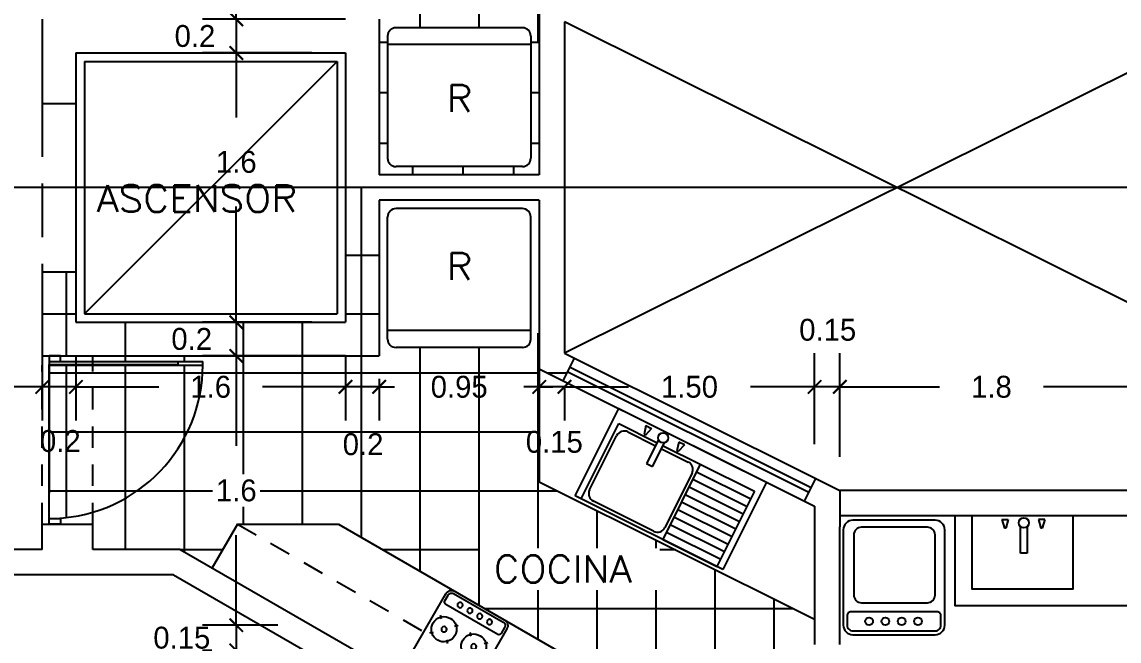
# Model space of a CAD drawing. Header units: millimetres. Extents: x 223 to 336, y 70 to 139.
# Drawn here: x 253.17 to 259.69, y 125 to 128.68 of the extents above; entities that cross this region are included whole.
import ezdxf

# ---------------------------------------------------------------- set-up
doc = ezdxf.new("R2010")
doc.units = ezdxf.units.MM
doc.linetypes.add('HIDDEN', pattern=[9.525, 6.35, -3.175])
doc.layers.add('COTAS', color=3, linetype='Continuous', lineweight=9)
for name, color, linetype in [('MUEBLES', 253, 'Continuous'), ('MUROS', 5, 'Continuous'), ('MUROS-BAJOS', 40, 'Continuous'), ('pisos', 8, 'Continuous'), ('PROYECCIONES', 6, 'HIDDEN'), ('PUERTAS', 2, 'Continuous'), ('TEXTOS', 4, 'Continuous')]:
    doc.layers.add(name, color=color, linetype=linetype)
doc.layers.add('VENTANAS', color=250, linetype='Continuous', plot=False)
doc.styles.add('ROMANS', font='romans.shx', dxfattribs={"height": 0.05})
doc.dimstyles.new('ISO-25', dxfattribs={"dimtxt": 0.13, "dimasz": 0.08, "dimexe": 0.2, "dimexo": 0.2, "dimgap": 0.2, "dimtad": 0, "dimtih": 1, "dimtoh": 1, "dimdec": 3, "dimdsep": 46, "dimtxsty": 'Standard', "dimblk": 'ARCHTICK', "dimcen": 3, "dimadec": 0, "dimazin": 0, "dimtfac": 1, "dimtdec": 3, "dimtmove": 0, "dimatfit": 3, "dimldrblk": 'ARCHTICK', "dimfxl": 1, "dimarcsym": 0})

# ---------------------------------------------------------------- blocks, each defined once
blk = doc.blocks.new('_ARCHTICK')
at = {"color": 0, "linetype": 'ByBlock', "const_width": 0.15}
blk.add_lwpolyline([(-0.5, -0.5), (0.5, 0.5)], dxfattribs=at)
blk = doc.blocks.new('*D205')
at = {"layer": 'COTAS', "color": 0, "lineweight": -2, "ltscale": 0.05, "transparency": 16777216}
for p, q in [((251.4947, 127.3708), (251.4947, 126.3116)), ((253.2947, 126.6958), (253.2947, 126.3116)), ((251.4947, 126.5116), (252.0864, 126.5116)), ((253.2947, 126.5116), (252.7031, 126.5116))]:
    blk.add_line(p, q, dxfattribs=at)
at = {"layer": 'Defpoints', "color": 0, "ltscale": 0.05, "transparency": 16777216}
for p in [(251.4947, 127.5708), (253.2947, 126.8958), (251.4947, 126.5116)]:
    blk.add_point(p, dxfattribs=at)
at = {"layer": 'COTAS', "color": 0, "lineweight": -2, "ltscale": 0.05, "transparency": 16777216, "xscale": 0.08, "yscale": 0.08, "zscale": 0.08, "rotation": 180}
blk.add_blockref('_ARCHTICK', (251.4947, 126.5116), dxfattribs=at)
at = {"layer": 'COTAS', "color": 0, "lineweight": -2, "ltscale": 0.05, "transparency": 16777216, "xscale": 0.08, "yscale": 0.08, "zscale": 0.08}
blk.add_blockref('_ARCHTICK', (253.2947, 126.5116), dxfattribs=at)
at = {"layer": 'COTAS', "color": 0, "ltscale": 0.05, "transparency": 16777216, "insert": (252.3947, 126.5116), "char_height": 0.13, "attachment_point": 5}
blk.add_mtext('1.8', dxfattribs=at)
blk = doc.blocks.new('*D212')
at = {"layer": 'COTAS', "color": 0, "lineweight": -2, "ltscale": 0.05, "transparency": 16777216}
for p, q in [((253.6447, 130.2958), (254.6466, 130.2958)), ((254.4466, 130.2958), (254.4466, 129.7608)), ((254.4466, 128.6958), (254.4466, 129.2308)), ((255.0947, 128.6958), (254.2466, 128.6958))]:
    blk.add_line(p, q, dxfattribs=at)
at = {"layer": 'Defpoints', "color": 0, "ltscale": 0.05, "transparency": 16777216}
for p in [(253.4447, 130.2958), (254.4466, 128.6958), (255.2947, 128.6958)]:
    blk.add_point(p, dxfattribs=at)
at = {"layer": 'COTAS', "color": 0, "lineweight": -2, "ltscale": 0.05, "transparency": 16777216, "xscale": 0.08, "yscale": 0.08, "zscale": 0.08}
for p, rotation in [((254.4466, 130.2958), 90), ((254.4466, 128.6958), 270)]:
    blk.add_blockref('_ARCHTICK', p, dxfattribs=dict(at, rotation=rotation))
at = {"layer": 'COTAS', "color": 0, "ltscale": 0.05, "transparency": 16777216, "insert": (254.4466, 129.4958), "char_height": 0.13, "attachment_point": 5}
blk.add_mtext('1.6', dxfattribs=at)
blk = doc.blocks.new('*D213')
at = {"layer": 'COTAS', "color": 0, "lineweight": -2, "ltscale": 0.05, "transparency": 16777216}
for p, q in [((257.8788, 126.1707), (257.8788, 126.7116)), ((256.3947, 126.5116), (256.7742, 126.5116)), ((256.3947, 126.5115), (256.3947, 126.3116)), ((257.8788, 126.5116), (257.4992, 126.5116))]:
    blk.add_line(p, q, dxfattribs=at)
at = {"layer": 'Defpoints', "color": 0, "ltscale": 0.05, "transparency": 16777216}
for p in [(256.3947, 126.7115), (256.3947, 126.5116), (257.8788, 125.9707)]:
    blk.add_point(p, dxfattribs=at)
at = {"layer": 'COTAS', "color": 0, "lineweight": -2, "ltscale": 0.05, "transparency": 16777216, "xscale": 0.08, "yscale": 0.08, "zscale": 0.08, "rotation": 180}
blk.add_blockref('_ARCHTICK', (256.3947, 126.5116), dxfattribs=at)
at = {"layer": 'COTAS', "color": 0, "lineweight": -2, "ltscale": 0.05, "transparency": 16777216, "xscale": 0.08, "yscale": 0.08, "zscale": 0.08}
blk.add_blockref('_ARCHTICK', (257.8788, 126.5116), dxfattribs=at)
at = {"layer": 'COTAS', "color": 0, "ltscale": 0.05, "transparency": 16777216, "insert": (257.1367, 126.5116), "char_height": 0.13, "attachment_point": 5}
blk.add_mtext('1.50', dxfattribs=at)
blk = doc.blocks.new('*D214')
at = {"layer": 'COTAS', "color": 0, "lineweight": -2, "ltscale": 0.05, "transparency": 16777216}
for p, q in [((256.2447, 126.5116), (256.1647, 126.5116)), ((256.3947, 126.5116), (256.2447, 126.5116)), ((256.3947, 126.5116), (256.4747, 126.5116)), ((256.3947, 126.5115), (256.3947, 126.3116)), ((256.2447, 126.4187), (256.2447, 126.3116))]:
    blk.add_line(p, q, dxfattribs=at)
at = {"layer": 'Defpoints', "color": 0, "ltscale": 0.05, "transparency": 16777216}
for p in [(256.3947, 126.7115), (256.2447, 126.6187), (256.2447, 126.5116)]:
    blk.add_point(p, dxfattribs=at)
at = {"layer": 'COTAS', "color": 0, "lineweight": -2, "ltscale": 0.05, "transparency": 16777216, "xscale": 0.08, "yscale": 0.08, "zscale": 0.08}
blk.add_blockref('_ARCHTICK', (256.2447, 126.5116), dxfattribs=at)
at = {"layer": 'COTAS', "color": 0, "lineweight": -2, "ltscale": 0.05, "transparency": 16777216, "xscale": 0.08, "yscale": 0.08, "zscale": 0.08, "rotation": 180}
blk.add_blockref('_ARCHTICK', (256.3947, 126.5116), dxfattribs=at)
at = {"layer": 'COTAS', "color": 0, "ltscale": 0.05, "transparency": 16777216, "insert": (256.3344, 126.1845), "char_height": 0.13, "attachment_point": 5}
blk.add_mtext('0.15', dxfattribs=at)
blk = doc.blocks.new('*D215')
at = {"layer": 'COTAS', "color": 0, "lineweight": -2, "ltscale": 0.05, "transparency": 16777216}
for p, q in [((255.2947, 126.5603), (255.2947, 126.3116)), ((255.2947, 126.5116), (255.2147, 126.5116)), ((255.2947, 126.5116), (255.3856, 126.5116)), ((256.2447, 126.5116), (256.1539, 126.5116)), ((256.2447, 126.5116), (256.3247, 126.5116)), ((256.2447, 126.4187), (256.2447, 126.3116))]:
    blk.add_line(p, q, dxfattribs=at)
at = {"layer": 'Defpoints', "color": 0, "ltscale": 0.05, "transparency": 16777216}
for p in [(255.2947, 126.7603), (256.2447, 126.6187), (255.2947, 126.5116)]:
    blk.add_point(p, dxfattribs=at)
at = {"layer": 'COTAS', "color": 0, "lineweight": -2, "ltscale": 0.05, "transparency": 16777216, "xscale": 0.08, "yscale": 0.08, "zscale": 0.08}
blk.add_blockref('_ARCHTICK', (255.2947, 126.5116), dxfattribs=at)
at = {"layer": 'COTAS', "color": 0, "lineweight": -2, "ltscale": 0.05, "transparency": 16777216, "xscale": 0.08, "yscale": 0.08, "zscale": 0.08, "rotation": 180}
blk.add_blockref('_ARCHTICK', (256.2447, 126.5116), dxfattribs=at)
at = {"layer": 'COTAS', "color": 0, "ltscale": 0.05, "transparency": 16777216, "insert": (255.7697, 126.5116), "char_height": 0.13, "attachment_point": 5}
blk.add_mtext('0.95', dxfattribs=at)
blk = doc.blocks.new('*D216')
at = {"layer": 'COTAS', "color": 0, "lineweight": -2, "ltscale": 0.05, "transparency": 16777216}
for p, q in [((255.0947, 126.6958), (255.0947, 126.3116)), ((255.2947, 126.5603), (255.2947, 126.3116)), ((255.0947, 126.5116), (255.0147, 126.5116)), ((255.2947, 126.5116), (255.0947, 126.5116)), ((255.2947, 126.5116), (255.3747, 126.5116))]:
    blk.add_line(p, q, dxfattribs=at)
at = {"layer": 'Defpoints', "color": 0, "ltscale": 0.05, "transparency": 16777216}
for p in [(255.0947, 126.8958), (255.2947, 126.7603), (255.0947, 126.5116)]:
    blk.add_point(p, dxfattribs=at)
at = {"layer": 'COTAS', "color": 0, "lineweight": -2, "ltscale": 0.05, "transparency": 16777216, "xscale": 0.08, "yscale": 0.08, "zscale": 0.08}
blk.add_blockref('_ARCHTICK', (255.0947, 126.5116), dxfattribs=at)
at = {"layer": 'COTAS', "color": 0, "lineweight": -2, "ltscale": 0.05, "transparency": 16777216, "xscale": 0.08, "yscale": 0.08, "zscale": 0.08, "rotation": 180}
blk.add_blockref('_ARCHTICK', (255.2947, 126.5116), dxfattribs=at)
at = {"layer": 'COTAS', "color": 0, "ltscale": 0.05, "transparency": 16777216, "insert": (255.1992, 126.1704), "char_height": 0.13, "attachment_point": 5}
blk.add_mtext('0.2', dxfattribs=at)
blk = doc.blocks.new('*D217')
at = {"layer": 'COTAS', "color": 0, "lineweight": -2, "ltscale": 0.05, "transparency": 16777216}
for p, q in [((254.4466, 128.6958), (254.4466, 128.7758)), ((255.0947, 128.6958), (254.2466, 128.6958)), ((254.4466, 128.6958), (254.4466, 128.4958)), ((254.4466, 128.6958), (254.4466, 128.4958)), ((254.8947, 128.4958), (254.2466, 128.4958)), ((254.4466, 128.4958), (254.4466, 128.4158))]:
    blk.add_line(p, q, dxfattribs=at)
at = {"layer": 'Defpoints', "color": 0, "ltscale": 0.05, "transparency": 16777216}
for p in [(255.2947, 128.6958), (254.4466, 128.4958), (255.0947, 128.4958)]:
    blk.add_point(p, dxfattribs=at)
at = {"layer": 'COTAS', "color": 0, "lineweight": -2, "ltscale": 0.05, "transparency": 16777216, "xscale": 0.08, "yscale": 0.08, "zscale": 0.08}
for p, rotation in [((254.4466, 128.6958), 270), ((254.4466, 128.4958), 90)]:
    blk.add_blockref('_ARCHTICK', p, dxfattribs=dict(at, rotation=rotation))
at = {"layer": 'COTAS', "color": 0, "ltscale": 0.05, "transparency": 16777216, "insert": (254.2013, 128.5958), "char_height": 0.13, "attachment_point": 5}
blk.add_mtext('0.2', dxfattribs=at)
blk = doc.blocks.new('*D218')
at = {"layer": 'COTAS', "color": 0, "lineweight": -2, "ltscale": 0.05, "transparency": 16777216}
for p, q in [((254.8947, 128.4958), (254.2466, 128.4958)), ((254.4466, 128.4958), (254.4466, 128.1127)), ((254.4466, 126.8958), (254.4466, 127.5827)), ((254.8947, 126.8958), (254.2466, 126.8958))]:
    blk.add_line(p, q, dxfattribs=at)
at = {"layer": 'Defpoints', "color": 0, "ltscale": 0.05, "transparency": 16777216}
for p in [(255.0947, 128.4958), (254.4466, 126.8958), (255.0947, 126.8958)]:
    blk.add_point(p, dxfattribs=at)
at = {"layer": 'COTAS', "color": 0, "lineweight": -2, "ltscale": 0.05, "transparency": 16777216, "xscale": 0.08, "yscale": 0.08, "zscale": 0.08}
for p, rotation in [((254.4466, 128.4958), 90), ((254.4466, 126.8958), 270)]:
    blk.add_blockref('_ARCHTICK', p, dxfattribs=dict(at, rotation=rotation))
at = {"layer": 'COTAS', "color": 0, "ltscale": 0.05, "transparency": 16777216, "insert": (254.4466, 127.8477), "char_height": 0.13, "attachment_point": 5}
blk.add_mtext('1.6', dxfattribs=at)
blk = doc.blocks.new('*D219')
at = {"layer": 'COTAS', "color": 0, "lineweight": -2, "ltscale": 0.05, "transparency": 16777216}
for p, q in [((254.4466, 126.8958), (254.4466, 126.9758)), ((254.8947, 126.8958), (254.2466, 126.8958)), ((254.4466, 126.8958), (254.4466, 126.6958)), ((254.4466, 126.8958), (254.4466, 126.6958)), ((255.0947, 126.6958), (254.2466, 126.6958)), ((254.4466, 126.6958), (254.4466, 126.6158))]:
    blk.add_line(p, q, dxfattribs=at)
at = {"layer": 'Defpoints', "color": 0, "ltscale": 0.05, "transparency": 16777216}
for p in [(255.0947, 126.8958), (254.4466, 126.6958), (255.2947, 126.6958)]:
    blk.add_point(p, dxfattribs=at)
at = {"layer": 'COTAS', "color": 0, "lineweight": -2, "ltscale": 0.05, "transparency": 16777216, "xscale": 0.08, "yscale": 0.08, "zscale": 0.08}
for p, rotation in [((254.4466, 126.8958), 270), ((254.4466, 126.6958), 90)]:
    blk.add_blockref('_ARCHTICK', p, dxfattribs=dict(at, rotation=rotation))
at = {"layer": 'COTAS', "color": 0, "ltscale": 0.05, "transparency": 16777216, "insert": (254.182, 126.7958), "char_height": 0.13, "attachment_point": 5}
blk.add_mtext('0.2', dxfattribs=at)
blk = doc.blocks.new('*D220')
at = {"layer": 'COTAS', "color": 0, "lineweight": -2, "ltscale": 0.05, "transparency": 16777216}
for p, q in [((255.0947, 126.6958), (254.2466, 126.6958)), ((254.4466, 126.6958), (254.4466, 126.1608)), ((254.4466, 125.0958), (254.4466, 125.6308)), ((254.6931, 125.0958), (254.2466, 125.0958))]:
    blk.add_line(p, q, dxfattribs=at)
at = {"layer": 'Defpoints', "color": 0, "ltscale": 0.05, "transparency": 16777216}
for p in [(255.2947, 126.6958), (254.4466, 125.0958), (254.8931, 125.0958)]:
    blk.add_point(p, dxfattribs=at)
at = {"layer": 'COTAS', "color": 0, "lineweight": -2, "ltscale": 0.05, "transparency": 16777216, "xscale": 0.08, "yscale": 0.08, "zscale": 0.08}
for p, rotation in [((254.4466, 126.6958), 90), ((254.4466, 125.0958), 270)]:
    blk.add_blockref('_ARCHTICK', p, dxfattribs=dict(at, rotation=rotation))
at = {"layer": 'COTAS', "color": 0, "ltscale": 0.05, "transparency": 16777216, "insert": (254.4466, 125.8958), "char_height": 0.13, "attachment_point": 5}
blk.add_mtext('1.6', dxfattribs=at)
blk = doc.blocks.new('*D221')
at = {"layer": 'COTAS', "color": 0, "lineweight": -2, "ltscale": 0.05, "transparency": 16777216}
for p, q in [((254.4466, 125.0958), (254.4466, 125.1758)), ((254.6931, 125.0958), (254.2466, 125.0958)), ((254.4466, 125.0958), (254.4466, 124.9458)), ((254.4466, 125.0958), (254.4466, 124.9458)), ((254.6529, 124.9458), (254.2466, 124.9458)), ((254.4466, 124.9458), (254.4466, 124.8658))]:
    blk.add_line(p, q, dxfattribs=at)
at = {"layer": 'Defpoints', "color": 0, "ltscale": 0.05, "transparency": 16777216}
for p in [(254.8931, 125.0958), (254.4466, 124.9458), (254.8529, 124.9458)]:
    blk.add_point(p, dxfattribs=at)
at = {"layer": 'COTAS', "color": 0, "lineweight": -2, "ltscale": 0.05, "transparency": 16777216, "xscale": 0.08, "yscale": 0.08, "zscale": 0.08}
for p, rotation in [((254.4466, 125.0958), 270), ((254.4466, 124.9458), 90)]:
    blk.add_blockref('_ARCHTICK', p, dxfattribs=dict(at, rotation=rotation))
at = {"layer": 'COTAS', "color": 0, "ltscale": 0.05, "transparency": 16777216, "insert": (254.1232, 125.0208), "char_height": 0.13, "attachment_point": 5}
blk.add_mtext('0.15', dxfattribs=at)
blk = doc.blocks.new('*D222')
at = {"layer": 'COTAS', "color": 0, "lineweight": -2, "ltscale": 0.05, "transparency": 16777216}
for p, q in [((253.2947, 126.6958), (253.2947, 126.3116)), ((253.4947, 126.6958), (253.4947, 126.3116)), ((253.2947, 126.5116), (253.2147, 126.5116)), ((253.4947, 126.5116), (253.2947, 126.5116)), ((253.4947, 126.5116), (253.5747, 126.5116))]:
    blk.add_line(p, q, dxfattribs=at)
at = {"layer": 'Defpoints', "color": 0, "ltscale": 0.05, "transparency": 16777216}
for p in [(253.2947, 126.8958), (253.4947, 126.8958), (253.2947, 126.5116)]:
    blk.add_point(p, dxfattribs=at)
at = {"layer": 'COTAS', "color": 0, "lineweight": -2, "ltscale": 0.05, "transparency": 16777216, "xscale": 0.08, "yscale": 0.08, "zscale": 0.08}
blk.add_blockref('_ARCHTICK', (253.2947, 126.5116), dxfattribs=at)
at = {"layer": 'COTAS', "color": 0, "lineweight": -2, "ltscale": 0.05, "transparency": 16777216, "xscale": 0.08, "yscale": 0.08, "zscale": 0.08, "rotation": 180}
blk.add_blockref('_ARCHTICK', (253.4947, 126.5116), dxfattribs=at)
at = {"layer": 'COTAS', "color": 0, "ltscale": 0.05, "transparency": 16777216, "insert": (253.4022, 126.1893), "char_height": 0.13, "attachment_point": 5}
blk.add_mtext('0.2', dxfattribs=at)
blk = doc.blocks.new('*D223')
at = {"layer": 'COTAS', "color": 0, "lineweight": -2, "ltscale": 0.05, "transparency": 16777216}
for p, q in [((253.4947, 126.6958), (253.4947, 126.3116)), ((255.0947, 126.6958), (255.0947, 126.3116)), ((253.4947, 126.5116), (253.9864, 126.5116)), ((255.0947, 126.5116), (254.6031, 126.5116))]:
    blk.add_line(p, q, dxfattribs=at)
at = {"layer": 'Defpoints', "color": 0, "ltscale": 0.05, "transparency": 16777216}
for p in [(253.4947, 126.8958), (255.0947, 126.8958), (253.4947, 126.5116)]:
    blk.add_point(p, dxfattribs=at)
at = {"layer": 'COTAS', "color": 0, "lineweight": -2, "ltscale": 0.05, "transparency": 16777216, "xscale": 0.08, "yscale": 0.08, "zscale": 0.08, "rotation": 180}
blk.add_blockref('_ARCHTICK', (253.4947, 126.5116), dxfattribs=at)
at = {"layer": 'COTAS', "color": 0, "lineweight": -2, "ltscale": 0.05, "transparency": 16777216, "xscale": 0.08, "yscale": 0.08, "zscale": 0.08}
blk.add_blockref('_ARCHTICK', (255.0947, 126.5116), dxfattribs=at)
at = {"layer": 'COTAS', "color": 0, "ltscale": 0.05, "transparency": 16777216, "insert": (254.2947, 126.5116), "char_height": 0.13, "attachment_point": 5}
blk.add_mtext('1.6', dxfattribs=at)
blk = doc.blocks.new('*D227')
at = {"layer": 'COTAS', "color": 0, "lineweight": -2, "ltscale": 0.05, "transparency": 16777216}
for p, q in [((257.8788, 126.1707), (257.8788, 126.7116)), ((258.0288, 126.0958), (258.0288, 126.7116)), ((257.8788, 126.5116), (257.7988, 126.5116)), ((258.0288, 126.5116), (257.8788, 126.5116)), ((258.0288, 126.5116), (258.1088, 126.5116))]:
    blk.add_line(p, q, dxfattribs=at)
at = {"layer": 'Defpoints', "color": 0, "ltscale": 0.05, "transparency": 16777216}
for p in [(257.8788, 126.5116), (257.8788, 125.9707), (258.0288, 125.8958)]:
    blk.add_point(p, dxfattribs=at)
at = {"layer": 'COTAS', "color": 0, "lineweight": -2, "ltscale": 0.05, "transparency": 16777216, "xscale": 0.08, "yscale": 0.08, "zscale": 0.08}
blk.add_blockref('_ARCHTICK', (257.8788, 126.5116), dxfattribs=at)
at = {"layer": 'COTAS', "color": 0, "lineweight": -2, "ltscale": 0.05, "transparency": 16777216, "xscale": 0.08, "yscale": 0.08, "zscale": 0.08, "rotation": 180}
blk.add_blockref('_ARCHTICK', (258.0288, 126.5116), dxfattribs=at)
at = {"layer": 'COTAS', "color": 0, "ltscale": 0.05, "transparency": 16777216, "insert": (257.957, 126.8503), "char_height": 0.13, "attachment_point": 5}
blk.add_mtext('0.15', dxfattribs=at)
blk = doc.blocks.new('Coci02_p')
for p, q in [((0.33, 0), (-0.33, 0)), ((-0.38, -0.05), (-0.38, -0.48)), ((-0.2939, -0.0526), (-0.2718, -0.0762)), ((-0.1026, -0.0561), (-0.1262, -0.0782)), ((0.011, -0.0719), (0.0322, -0.0928)), ((0.1681, -0.071), (0.1472, -0.0922)), ((0.26, -0.04), (0.26, -0.49)), ((0.33, -0.02), (0.28, -0.02)), ((0.36, -0.48), (0.36, -0.05)), ((0.38, -0.48), (0.38, -0.05)), ((-0.2974, -0.2439), (-0.2738, -0.2218)), ((-0.1061, -0.2474), (-0.1282, -0.2238)), ((0.0119, -0.229), (0.0328, -0.2078)), ((0.169, -0.2281), (0.1478, -0.2072)), ((-0.2791, -0.3273), (-0.2579, -0.3472)), ((-0.1223, -0.3259), (-0.1422, -0.3471)), ((0.1691, -0.3294), (0.1493, -0.3506)), ((0.0124, -0.3309), (0.0335, -0.3507)), ((-0.2777, -0.4841), (-0.2578, -0.4629)), ((-0.1209, -0.4827), (-0.1421, -0.4628)), ((0.0138, -0.4876), (0.0336, -0.4665)), ((0.1706, -0.4862), (0.1494, -0.4664)), ((-0.33, -0.53), (0.33, -0.53)), ((0.28, -0.51), (0.33, -0.51))]:
    blk.add_line(p, q)
for centre, radius in [((-0.2, -0.15), 0.0251), ((0.09, -0.15), 0.02), ((0.31, -0.14), 0.02), ((0.31, -0.225), 0.02), ((0.31, -0.31), 0.02), ((-0.2, -0.405), 0.02), ((0.0915, -0.4085), 0.02), ((0.31, -0.395), 0.02)]:
    blk.add_circle(centre, radius)
for centre, radius, start, end in [((-0.33, -0.05), 0.05, 90, 180), ((0.33, -0.05), 0.05, 0, 90), ((-0.2, -0.15), 0.1191, 138.01696, 221.98304), ((-0.2, -0.15), 0.1191, 48.01696, 131.98304), ((-0.2, -0.15), 0.1191, 318.01696, 41.98304), ((0.09, -0.15), 0.095, 48.01696, 131.98304), ((0.28, -0.04), 0.02, 90, 180), ((0.33, -0.05), 0.03, 0, 90), ((0.09, -0.15), 0.095, 138.01696, 221.98304), ((0.09, -0.15), 0.095, 318.01696, 41.98304), ((-0.2, -0.15), 0.1191, 228.01696, 311.98304), ((0.09, -0.15), 0.095, 228.01696, 311.98304), ((-0.2, -0.405), 0.095, 48.01696, 131.98304), ((0.0915, -0.4085), 0.095, 48.01696, 131.98304), ((-0.2, -0.405), 0.095, 138.01696, 221.98304), ((-0.2, -0.405), 0.095, 318.01696, 41.98304), ((0.0915, -0.4085), 0.095, 138.01696, 221.98304), ((0.0915, -0.4085), 0.095, 318.01696, 41.98304), ((-0.33, -0.48), 0.05, 180, 270), ((-0.2, -0.405), 0.095, 228.01696, 311.98304), ((0.0915, -0.4085), 0.095, 228.01696, 311.98304), ((0.28, -0.49), 0.02, 180, 270), ((0.33, -0.48), 0.05, 270, 0), ((0.33, -0.48), 0.03, 270, 0)]:
    blk.add_arc(centre, radius, start, end)
blk = doc.blocks.new('Lava032d')
for p, q in [((-0.49, 0), (0.49, 0)), ((-0.49, -0.58), (-0.49, 0)), ((0.49, 0), (0.49, -0.58)), ((-0.3019, -0.0191), (-0.2864, -0.0704)), ((-0.3019, -0.0191), (-0.2648, -0.0191)), ((-0.2648, -0.0191), (-0.2785, -0.0704)), ((-0.1971, -0.0605), (-0.1971, -0.2182)), ((-0.1571, -0.2182), (-0.1571, -0.0605)), ((-0.0462, -0.0191), (-0.0832, -0.0191)), ((-0.0832, -0.0191), (-0.0696, -0.0703)), ((-0.0462, -0.0191), (-0.0616, -0.0703)), ((-0.45, -0.58), (-0.45, -0.08)), ((-0.45, -0.08), (-0.1971, -0.08)), ((-0.38, -0.1), (-0.1971, -0.1)), ((-0.2864, -0.0704), (-0.2785, -0.0704)), ((-0.1571, -0.08), (0.0901, -0.08)), ((-0.1571, -0.1), (0.0201, -0.1)), ((-0.0696, -0.0703), (-0.0616, -0.0703)), ((0.0901, -0.08), (0.0901, -0.58)), ((0.0901, -0.08), (0.45, -0.08)), ((0.0901, -0.13), (0.45, -0.13)), ((0.45, -0.08), (0.45, -0.58)), ((-0.43, -0.51), (-0.43, -0.15)), ((0.0701, -0.15), (0.0701, -0.51)), ((0.0901, -0.18), (0.45, -0.18)), ((-0.1971, -0.2182), (-0.1571, -0.2182)), ((0.0901, -0.23), (0.45, -0.23)), ((0.0901, -0.28), (0.45, -0.28)), ((0.0901, -0.33), (0.45, -0.33)), ((0.0901, -0.38), (0.45, -0.38)), ((0.0901, -0.43), (0.45, -0.43)), ((0.0901, -0.48), (0.45, -0.48)), ((0.49, -0.58), (-0.49, -0.58)), ((0.0201, -0.56), (-0.38, -0.56)), ((0.0901, -0.53), (0.45, -0.53)), ((0.0901, -0.58), (0.45, -0.58))]:
    blk.add_line(p, q)
blk.add_circle((-0.1771, -0.0382), 0.03)
for centre, start, end in [((-0.38, -0.15), 90, 180), ((0.0201, -0.15), 0, 90), ((-0.38, -0.51), 180, 270), ((0.0201, -0.51), 270, 0)]:
    blk.add_arc(centre, 0.05, start, end)
blk = doc.blocks.new('*D291')
at = {"layer": 'COTAS', "color": 0, "lineweight": -2, "ltscale": 0.05, "transparency": 16777216}
for p, q in [((258.0288, 126.0958), (258.0288, 126.7116)), ((259.8288, 126.0958), (259.8288, 126.7116)), ((258.0288, 126.5116), (258.6204, 126.5116)), ((259.8288, 126.5116), (259.2371, 126.5116))]:
    blk.add_line(p, q, dxfattribs=at)
at = {"layer": 'Defpoints', "color": 0, "ltscale": 0.05, "transparency": 16777216}
for p in [(259.8288, 126.5116), (258.0288, 125.8958), (259.8288, 125.8958)]:
    blk.add_point(p, dxfattribs=at)
at = {"layer": 'COTAS', "color": 0, "lineweight": -2, "ltscale": 0.05, "transparency": 16777216, "xscale": 0.08, "yscale": 0.08, "zscale": 0.08, "rotation": 180}
blk.add_blockref('_ARCHTICK', (258.0288, 126.5116), dxfattribs=at)
at = {"layer": 'COTAS', "color": 0, "lineweight": -2, "ltscale": 0.05, "transparency": 16777216, "xscale": 0.08, "yscale": 0.08, "zscale": 0.08}
blk.add_blockref('_ARCHTICK', (259.8288, 126.5116), dxfattribs=at)
at = {"layer": 'COTAS', "color": 0, "ltscale": 0.05, "transparency": 16777216, "insert": (258.9288, 126.5116), "char_height": 0.13, "attachment_point": 5}
blk.add_mtext('1.8', dxfattribs=at)

msp = doc.modelspace()

# ---------------------------------------------------------------- linework, layer by layer
at = {"layer": 'MUEBLES', "ltscale": 0.05}
for p, q in [((256.14473, 128.64582), (255.39473, 128.64582)), ((256.19473, 128.54582), (255.34473, 128.54582)), ((256.14473, 127.82082), (255.39473, 127.82082)), ((256.14473, 127.57082), (255.39473, 127.57082)), ((256.19473, 126.84582), (255.34473, 126.84582)), ((256.14473, 126.74582), (255.39473, 126.74582))]:
    msp.add_line(p, q, dxfattribs=at)
at = {"layer": 'MUEBLES'}
for p, q in [((255.34473, 128.59582), (255.34473, 127.87082)), ((256.19473, 128.59582), (256.19473, 127.87082)), ((255.34473, 126.79582), (255.34473, 127.52082)), ((256.19473, 126.79582), (256.19473, 127.52082)), ((258.99043, 125.72326), (259.00587, 125.67213)), ((258.99043, 125.72326), (259.02745, 125.72326)), ((259.02745, 125.72326), (259.01381, 125.67213)), ((259.1013, 125.52421), (259.1013, 125.68185)), ((259.1413, 125.68185), (259.1413, 125.52421)), ((259.24609, 125.72326), (259.20906, 125.72326)), ((259.20906, 125.72326), (259.22273, 125.672)), ((259.24609, 125.72326), (259.2306, 125.672)), ((259.01381, 125.67213), (259.00587, 125.67213)), ((259.2306, 125.672), (259.22273, 125.672)), ((259.1413, 125.52421), (259.1013, 125.52421))]:
    msp.add_line(p, q, dxfattribs=at)
for points in [[(259.82876, 125.21114), (258.7132, 125.21114), (258.7132, 125.74582)], [(258.8132, 125.74582), (258.8132, 125.31114), (259.4132, 125.31114), (259.4132, 125.74582)]]:
    msp.add_lwpolyline(points, dxfattribs=at)
for points in [[(258.59511, 125.71949), (258.10627, 125.71949, 0.4142136), (258.04942, 125.66265), (258.04942, 125.09599, 0.4142136), (258.10627, 125.03915), (258.59511, 125.03915, 0.4142136), (258.65195, 125.09599), (258.65195, 125.66265, 0.4142136)], [(258.11201, 125.27497, 0.4142136), (258.15748, 125.22949), (258.54855, 125.22949, 0.4142136), (258.59403, 125.27497), (258.59403, 125.63258, 0.4142136), (258.54855, 125.67805), (258.15748, 125.67805, 0.4142136), (258.11201, 125.63258)], [(258.07216, 125.15283), (258.07216, 125.09599, 0.4142136), (258.10627, 125.06189), (258.59511, 125.06189, 0.4142136), (258.62921, 125.09599), (258.62921, 125.15283, 0.4142136), (258.60648, 125.17557), (258.0949, 125.17557, 0.4142136)]]:
    msp.add_lwpolyline(points, format="xyb", close=True, dxfattribs=at)
for centre, radius in [((259.1213, 125.70421), 0.03), ((258.2029, 125.11873), 0.02274), ((258.29953, 125.11873), 0.02274), ((258.39616, 125.11873), 0.02274), ((258.49279, 125.11873), 0.02274)]:
    msp.add_circle(centre, radius, dxfattribs=at)
at = {"layer": 'MUEBLES', "ltscale": 0.05}
for centre, start, end in [((255.39473, 128.59582), 90, 180), ((256.14473, 128.59582), 0, 90), ((256.14473, 127.87082), 270, 0), ((256.14473, 127.52082), 0, 90), ((255.39473, 126.79582), 180, 270), ((256.14473, 126.79582), 270, 0)]:
    msp.add_arc(centre, 0.05, start, end, dxfattribs=at)
at = {"layer": 'MUEBLES'}
for centre, start, end in [((255.39473, 127.87082), 180, 270), ((255.39473, 127.52082), 90, 180)]:
    msp.add_arc(centre, 0.05, start, end, dxfattribs=at)
at = {"layer": 'MUROS'}
for p, q in [((256.24473, 128.76677), (256.24473, 127.77082)), ((253.29473, 128.69582), (253.29473, 128.19582)), ((255.29473, 128.69582), (255.29473, 127.77082)), ((256.39473, 128.68017), (256.39473, 126.71147)), ((253.49473, 128.49582), (253.49473, 128.19582)), ((253.49473, 128.49582), (255.09473, 128.49582)), ((255.09473, 128.49582), (255.09473, 126.89582)), ((253.29473, 128.19582), (253.49473, 128.19582)), ((255.29473, 127.62082), (255.29473, 126.69582)), ((256.24473, 127.62082), (256.24473, 126.61869)), ((253.29473, 127.19582), (253.29473, 126.69582)), ((253.29473, 127.19582), (253.49473, 127.19582)), ((253.49473, 127.19582), (253.49473, 126.89582)), ((253.49473, 126.89582), (255.09473, 126.89582)), ((253.29473, 126.69582), (255.29473, 126.69582)), ((253.29473, 125.54582), (253.29473, 125.69582)), ((253.29473, 125.69582), (253.59473, 125.69582)), ((253.59473, 125.54582), (253.59473, 125.69582)), ((253.29473, 125.54582), (252.89473, 125.54582)), ((254.1137, 125.54582), (253.59473, 125.54582)), ((254.0735, 125.39582), (252.85801, 125.39582))]:
    msp.add_line(p, q, dxfattribs=at)
at = {"layer": 'MUROS', "ltscale": 0.05}
for p, q in [((256.24473, 127.77082), (255.29473, 127.77082)), ((256.24473, 127.62082), (255.29473, 127.62082)), ((256.38747, 126.54744), (256.45446, 126.68165)), ((256.39473, 126.71147), (256.45446, 126.68165)), ((256.24473, 126.61869), (256.38747, 126.54744)), ((257.81903, 125.83286), (257.88602, 125.96707)), ((257.88602, 125.96707), (258.02876, 125.89582)), ((258.02876, 125.89582), (258.02876, 125.6805)), ((257.81903, 125.83286), (257.87876, 125.80304)), ((257.87876, 125.80304), (257.87876, 125.6805)), ((257.87876, 125.6805), (257.87876, 124.9805)), ((258.02876, 124.9805), (258.02876, 125.6805)), ((254.1137, 125.54582), (256.07876, 124.41129)), ((254.0735, 125.39582), (255.92876, 124.32469))]:
    msp.add_line(p, q, dxfattribs=at)
at = {"layer": 'MUROS-BAJOS', "ltscale": 0.05}
for p, q in [((256.45446, 126.68165), (257.88602, 125.96707)), ((256.24473, 126.61869), (256.24473, 125.9481)), ((256.38747, 126.54744), (257.81903, 125.83286)), ((256.24473, 125.9481), (257.87876, 125.13245)), ((259.82876, 125.89582), (258.02876, 125.89582)), ((259.82876, 125.74582), (258.02876, 125.74582))]:
    msp.add_line(p, q, dxfattribs=at)
at = {"layer": 'pisos', "ltscale": 0.05}
for p, q in [((255.88701, 130.17682), (255.88701, 128.64582)), ((255.53701, 129.97474), (255.53701, 128.64582)), ((256.23701, 129.83904), (256.23701, 128.56028)), ((261.97876, 129.49582), (256.39473, 126.71147)), ((261.97876, 125.89582), (256.39473, 128.68017)), ((255.29473, 128.56028), (255.34473, 128.56028)), ((256.19473, 128.56028), (256.24473, 128.56028)), ((255.04473, 128.44582), (253.54473, 126.94582)), ((253.54473, 128.44582), (253.54473, 126.94582)), ((255.29473, 128.26028), (255.34473, 128.26028)), ((256.19473, 128.26028), (256.24473, 128.26028)), ((253.49473, 128.19582), (253.49473, 127.19582)), ((255.29473, 127.96028), (255.34473, 127.96028)), ((256.19473, 127.96028), (256.24473, 127.96028)), ((255.49186, 127.82082), (255.49186, 127.77082)), ((255.79186, 127.82082), (255.79186, 127.77082)), ((256.09186, 127.82082), (256.09186, 127.77082)), ((255.18701, 127.69582), (255.18701, 126.69582)), ((255.09473, 127.29479), (255.29473, 127.29479)), ((253.43701, 127.19582), (253.43701, 126.69582)), ((253.29473, 126.94479), (253.49473, 126.94479)), ((255.09473, 126.94479), (255.29473, 126.94479)), ((253.78701, 126.89582), (253.78701, 126.69582)), ((254.13701, 126.89582), (254.13701, 126.89332)), ((254.48701, 126.89582), (254.48701, 126.69582)), ((254.83701, 126.89582), (254.83701, 126.69582)), ((256.23701, 126.83136), (256.23701, 125.55259)), ((255.53701, 126.74582), (255.53701, 125.41689)), ((255.88701, 126.74582), (255.88701, 125.21482)), ((253.78701, 126.69582), (253.78701, 126.66182)), ((254.13701, 126.69832), (254.13701, 126.69582)), ((254.13701, 126.69582), (254.13701, 126.66182)), ((254.48701, 126.69582), (254.48701, 125.99332)), ((254.83701, 126.69582), (254.83701, 125.69582)), ((255.18701, 126.69582), (255.18701, 125.61896)), ((253.33573, 126.64482), (253.33573, 125.87982)), ((253.33573, 125.69582), (253.33573, 126.64482)), ((253.33573, 126.59479), (253.59473, 126.59479)), ((253.43701, 126.64157), (253.43701, 125.73506)), ((253.59473, 126.59479), (254.24668, 126.59479)), ((253.78701, 126.64157), (253.78701, 125.84888)), ((254.13701, 126.64157), (254.13701, 126.20572)), ((254.24668, 126.59479), (256.24473, 126.59479)), ((256.29262, 126.59479), (256.4111, 126.59479)), ((253.33573, 126.24479), (253.59473, 126.24479)), ((253.59473, 126.24479), (254.15706, 126.24479)), ((254.13701, 126.20572), (254.13701, 125.53236)), ((254.15706, 126.24479), (256.24473, 126.24479)), ((253.33573, 125.89479), (253.59473, 125.89479)), ((253.59473, 125.89479), (253.8595, 125.89479)), ((253.8595, 125.89479), (254.30577, 125.89479)), ((254.58744, 125.89479), (256.35153, 125.89479)), ((253.78701, 125.84888), (253.78701, 125.54582)), ((254.48701, 125.79832), (254.48701, 125.69582)), ((256.58701, 125.77725), (256.58701, 125.55259)), ((256.93701, 125.60254), (256.93701, 125.55259)), ((254.11548, 125.54479), (254.36669, 125.54479)), ((255.31548, 125.54479), (255.89037, 125.54479)), ((256.96121, 125.54479), (257.0527, 125.54479)), ((257.28701, 125.42783), (257.28701, 123.90829)), ((256.23701, 125.30424), (256.23701, 125.01274)), ((256.58701, 125.30424), (256.58701, 124.81067)), ((256.93701, 125.30424), (256.93701, 123.48363)), ((257.63701, 125.25312), (257.63701, 123.43592)), ((255.9217, 125.19479), (257.75387, 125.19479))]:
    msp.add_line(p, q, dxfattribs=at)
at = {"layer": 'pisos'}
for p, q in [((253.54473, 128.44582), (255.04473, 128.44582)), ((255.04473, 128.44582), (255.04473, 126.94582)), ((253.54473, 126.94582), (255.04473, 126.94582))]:
    msp.add_line(p, q, dxfattribs=at)
at = {"layer": 'pisos', "color": 6, "ltscale": 0.05}
msp.add_line((284.10929, 127.69582), (239.99085, 127.69582), dxfattribs=at)
at = {"layer": 'PROYECCIONES', "ltscale": 0.05}
msp.add_line((253.29473, 128.19582), (253.29473, 127.19582), dxfattribs=at)
at = {"layer": 'PROYECCIONES', "ltscale": 0.02}
for p, q in [((253.59473, 125.69582), (253.59473, 126.69582)), ((253.29473, 125.69582), (253.29473, 126.64157))]:
    msp.add_line(p, q, dxfattribs=at)
at = {"layer": 'PUERTAS', "color": 1}
for p, q in [((253.33573, 126.66182), (254.10149, 126.66182)), ((253.33573, 126.66182), (253.33573, 126.64482)), ((253.33573, 126.66182), (254.24788, 126.66182)), ((253.33573, 126.66182), (253.33573, 126.64482)), ((254.10149, 126.64482), (254.10149, 126.66182)), ((254.24788, 126.64157), (254.24788, 126.66182)), ((253.33573, 126.64482), (254.10149, 126.64482)), ((253.33573, 126.64157), (254.24788, 126.64157))]:
    msp.add_line(p, q, dxfattribs=at)
at = {"layer": 'PUERTAS'}
for q in [(254.30389, 125.43601), (255.05389, 125.69582)]:
    msp.add_line((254.45389, 125.69582), q, dxfattribs=at)
at = {"layer": 'PUERTAS', "linetype": 'HIDDEN', "ltscale": 0.02}
msp.add_line((254.45389, 125.69582), (255.5604, 125.05697), dxfattribs=at)
at = {"layer": 'PUERTAS', "ltscale": 0.05}
msp.add_line((255.05389, 125.69582), (256.67876, 124.7577), dxfattribs=at)
at = {"layer": 'PUERTAS', "color": 1}
for points in [[(253.33573, 126.69582), (253.33573, 126.66182), (253.40373, 126.66182), (253.40373, 126.69582)], [(253.33573, 126.69582), (253.33573, 126.66182), (253.40373, 126.66182), (253.40373, 126.69582)], [(253.33573, 125.69582), (253.33573, 125.72982), (253.40373, 125.72982), (253.40373, 125.69582)]]:
    msp.add_lwpolyline(points, close=True, dxfattribs=at)
at = {"layer": 'PUERTAS'}
msp.add_arc((253.33573, 126.64157), 0.91214, 272.544804, 0, dxfattribs=at)
at = {"layer": 'VENTANAS', "ltscale": 0.05}
for p, q in [((256.41427, 126.60113), (257.84583, 125.88654)), ((256.42766, 126.62797), (257.85923, 125.91338))]:
    msp.add_line(p, q, dxfattribs=at)

# ---------------------------------------------------------------- block references
at = {"layer": 'MUEBLES', "ltscale": 0.05, "rotation": 333.4732293988039}
msp.add_blockref('Lava032d', (257.15602, 126.16381), dxfattribs=at)
at = {"layer": 'MUEBLES', "ltscale": 0.05, "xscale": -0.7894736842105357, "yscale": 0.7894736842105358, "zscale": 0.7894736842105358, "rotation": 240.0000000000059}
msp.add_blockref('Coci02_p', (255.92276, 124.84776), dxfattribs=at)

# ---------------------------------------------------------------- texts
at = {"layer": 'TEXTOS', "style": 'ROMANS', "width": 1.065916}
for s, p in [('R', (255.69435, 128.14543)), ('ASCENSOR', (253.61663, 127.55102)), ('R', (255.69435, 127.14803)), ('COCINA', (255.97434, 125.3497))]:
    msp.add_text(s, height=0.16, dxfattribs=at).set_placement(p)

# ---------------------------------------------------------------- dimensions: what is measured, and where the dimension line sits
at = {"layer": 'COTAS', "ltscale": 0.05}
for base, p1, p2, picture, middle in [((254.44661, 128.69582), (253.44473, 130.29582), (255.29473, 128.69582), '*D212', (254.44661, 129.49582)), ((254.44661, 125.09582), (255.29473, 126.69582), (254.89312, 125.09582), '*D220', (254.44661, 125.89582))]:
    dim = msp.add_linear_dim(base=base, p1=p1, p2=p2, angle=90, dimstyle='ISO-25', override={"dimscale": 1, "dimtmove": 1}, dxfattribs=at)
    dim.commit()
    dim.dimension.update_dxf_attribs({"geometry": picture, "text_midpoint": middle})
for base, p1, p2, picture, middle in [((254.44661, 128.49582), (255.29473, 128.69582), (255.09473, 128.49582), '*D217', (254.20129, 128.59582)), ((254.44661, 126.89582), (255.09473, 128.49582), (255.09473, 126.89582), '*D218', (254.44661, 127.84769)), ((254.44661, 126.69582), (255.09473, 126.89582), (255.29473, 126.69582), '*D219', (254.18197, 126.79582)), ((254.44661, 124.94582), (254.89312, 125.09582), (254.85293, 124.94582), '*D221', (254.12317, 125.02082))]:
    dim = msp.add_linear_dim(base=base, p1=p1, p2=p2, angle=90, dimstyle='ISO-25', override={"dimscale": 1, "dimtmove": 1}, dxfattribs=at)
    dim.commit()
    dim.dimension.update_dxf_attribs({"geometry": picture, "text_midpoint": middle, "dimtype": 160})
for base, p1, p2, picture, middle in [((251.49473, 126.51164), (253.29473, 126.89582), (251.49473, 127.57082), '*D205', (252.39473, 126.51164)), ((253.49473, 126.51164), (255.09473, 126.89582), (253.49473, 126.89582), '*D223', (254.29473, 126.51164)), ((255.29473, 126.51164), (256.24473, 126.61869), (255.29473, 126.76028), '*D215', (255.76973, 126.51164)), ((259.82876, 126.51164), (258.02876, 125.89582), (259.82876, 125.89582), '*D291', (258.92876, 126.51164))]:
    dim = msp.add_linear_dim(base=base, p1=p1, p2=p2, dimstyle='ISO-25', override={"dimscale": 1, "dimtmove": 1}, dxfattribs=at)
    dim.commit()
    dim.dimension.update_dxf_attribs({"geometry": picture, "text_midpoint": middle})
for base, p1, p2, picture, middle in [((257.87876, 126.51164), (258.02876, 125.89582), (257.87876, 125.97069), '*D227', (257.95697, 126.85035)), ((253.29473, 126.51164), (253.49473, 126.89582), (253.29473, 126.89582), '*D222', (253.40217, 126.18926)), ((255.09473, 126.51164), (255.29473, 126.76028), (255.09473, 126.89582), '*D216', (255.19916, 126.17039)), ((256.24473, 126.51164), (256.39473, 126.71147), (256.24473, 126.61869), '*D214', (256.33438, 126.18447))]:
    dim = msp.add_linear_dim(base=base, p1=p1, p2=p2, dimstyle='ISO-25', override={"dimscale": 1, "dimtmove": 1}, dxfattribs=at)
    dim.commit()
    dim.dimension.update_dxf_attribs({"geometry": picture, "text_midpoint": middle, "dimtype": 160})
dim = msp.add_linear_dim(base=(256.39473, 126.51164), p1=(257.87876, 125.97069), p2=(256.39473, 126.71147), text='1.50', dimstyle='ISO-25', override={"dimscale": 1, "dimtmove": 1}, dxfattribs=at)
dim.commit()
dim.dimension.update_dxf_attribs({"geometry": '*D213', "text_midpoint": (257.13675, 126.51164)})

doc.saveas('drawing.dxf')
